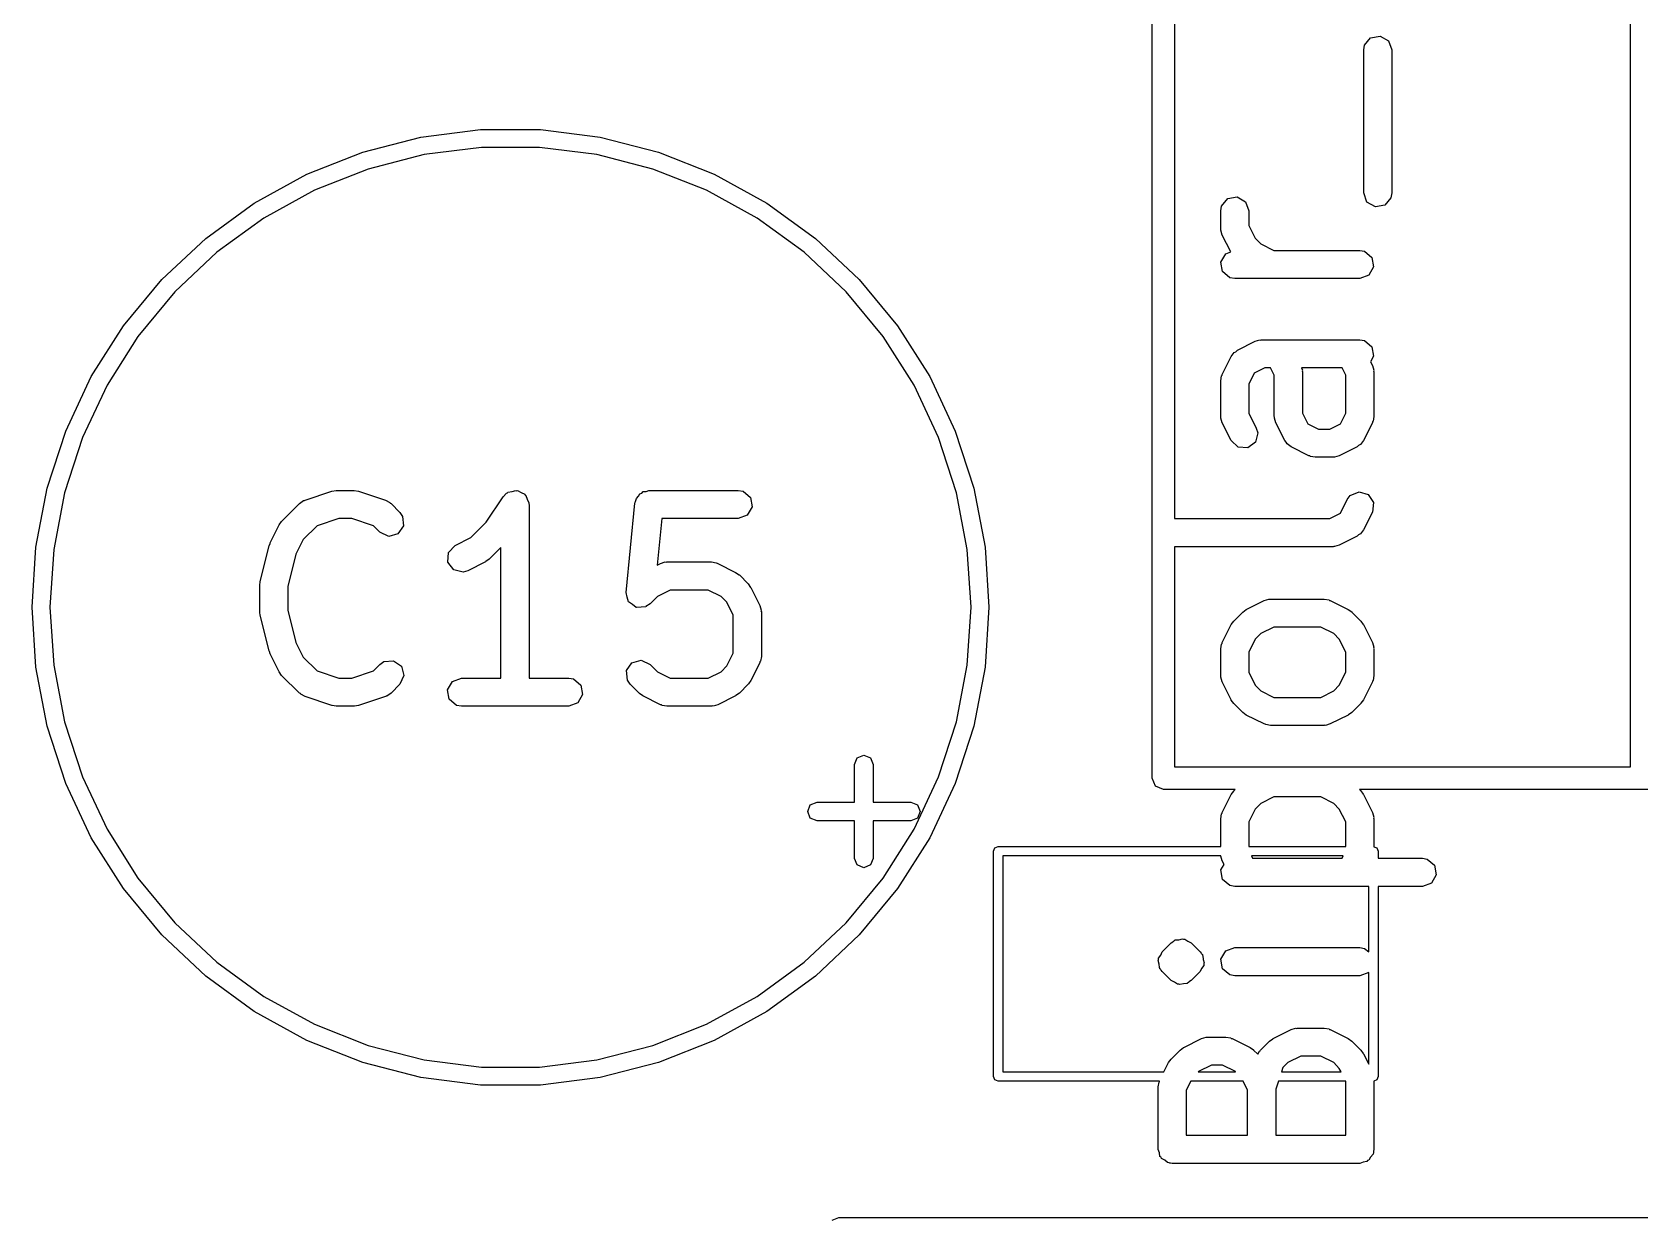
# Model space of a CAD drawing. Extents: x 97.5 to 143.9, y -109.8 to -49.
# Drawn here: x 100.45 to 109.02, y -93.81 to -87.49 of the extents above; entities that cross this region are included whole.
import ezdxf

# ---------------------------------------------------------------- set-up
doc = ezdxf.new("R2010")
doc.units = 0
doc.layers.add('BLACK', color=7, linetype='CONTINUOUS')

msp = doc.modelspace()

# ---------------------------------------------------------------- linework, layer by layer
at = {"layer": 'BLACK', "linetype": 'CONTINUOUS'}
for p, q in [((108.97, -91.4), (108.97, -71.2)), ((106.42, -91.46), (106.42, -86.7295)), ((106.54, -87.3663), (106.54, -90.0774)), ((107.548, -87.581), (107.552, -87.5553)), ((107.548, -88.3429), (107.548, -87.581)), ((107.552, -87.5553), (107.585, -87.516)), ((107.585, -87.516), (107.636, -87.5071)), ((107.636, -87.5071), (107.68, -87.5327)), ((107.68, -87.5327), (107.698, -87.581)), ((107.698, -87.581), (107.698, -88.3429)), ((102.522, -88.0452), (102.84, -88.005)), ((102.84, -88.005), (103.16, -88.005)), ((103.16, -88.005), (103.478, -88.0452)), ((102.212, -88.1248), (102.522, -88.0452)), ((103.478, -88.0452), (103.788, -88.1248)), ((101.914, -88.2427), (102.212, -88.1248)), ((102.54, -88.1386), (102.241, -88.2153)), ((102.846, -88.1), (102.54, -88.1386)), ((103.154, -88.1), (102.846, -88.1)), ((103.46, -88.1386), (103.154, -88.1)), ((103.759, -88.2153), (103.46, -88.1386)), ((103.788, -88.1248), (104.086, -88.2427)), ((101.634, -88.397), (101.914, -88.2427)), ((102.241, -88.2153), (101.955, -88.3288)), ((104.045, -88.3288), (103.759, -88.2153)), ((104.086, -88.2427), (104.366, -88.397)), ((101.955, -88.3288), (101.685, -88.4773)), ((104.315, -88.4773), (104.045, -88.3288)), ((107.565, -88.3911), (107.548, -88.3429)), ((107.698, -88.3429), (107.693, -88.3685)), ((101.375, -88.5852), (101.634, -88.397)), ((104.366, -88.397), (104.625, -88.5852)), ((106.786, -88.4381), (106.79, -88.4124)), ((106.786, -88.5333), (106.786, -88.4381)), ((106.79, -88.4124), (106.823, -88.3731)), ((106.823, -88.3731), (106.874, -88.3642)), ((106.874, -88.3642), (106.918, -88.3899)), ((106.918, -88.3899), (106.936, -88.4381)), ((106.936, -88.4381), (106.936, -88.5156)), ((107.61, -88.4167), (107.565, -88.3911)), ((107.66, -88.4078), (107.61, -88.4167)), ((107.693, -88.3685), (107.66, -88.4078)), ((101.685, -88.4773), (101.435, -88.6585)), ((104.565, -88.6585), (104.315, -88.4773)), ((106.936, -88.5156), (106.97, -88.5841)), ((101.141, -88.8044), (101.375, -88.5852)), ((104.625, -88.5852), (104.859, -88.8044)), ((106.787, -88.5375), (106.786, -88.5333)), ((106.786, -88.5419), (106.787, -88.5375)), ((106.794, -88.5669), (106.786, -88.5419)), ((106.839, -88.6569), (106.794, -88.5669)), ((106.97, -88.5841), (107, -88.6146)), ((101.435, -88.6585), (101.21, -88.8695)), ((104.79, -88.8695), (104.565, -88.6585)), ((106.787, -88.7108), (106.813, -88.6664)), ((106.813, -88.6664), (106.839, -88.6569)), ((107, -88.6146), (107.069, -88.6488)), ((107.069, -88.6488), (107.527, -88.6488)), ((107.527, -88.6488), (107.553, -88.6533)), ((107.553, -88.6533), (107.592, -88.6863)), ((107.592, -88.6863), (107.601, -88.7368)), ((106.796, -88.7613), (106.787, -88.7108)), ((106.835, -88.7943), (106.796, -88.7613)), ((107.576, -88.7813), (107.527, -88.7988)), ((107.601, -88.7368), (107.576, -88.7813)), ((100.937, -89.0511), (101.141, -88.8044)), ((101.21, -88.8695), (101.014, -89.1071)), ((104.986, -89.1071), (104.79, -88.8695)), ((104.859, -88.8044), (105.063, -89.0511)), ((106.861, -88.7988), (106.835, -88.7943)), ((107.527, -88.7988), (106.861, -88.7988)), ((100.765, -89.3215), (100.937, -89.0511)), ((101.014, -89.1071), (100.849, -89.3674)), ((105.151, -89.3674), (104.986, -89.1071)), ((105.063, -89.0511), (105.235, -89.3215)), ((106.97, -89.1329), (106.995, -89.1255)), ((106.995, -89.1255), (106.999, -89.1265)), ((106.999, -89.1265), (107.004, -89.125)), ((107.004, -89.125), (107.527, -89.125)), ((107.527, -89.125), (107.553, -89.1295)), ((106.841, -89.2141), (106.857, -89.1932)), ((106.857, -89.1932), (106.867, -89.1887)), ((106.867, -89.1887), (106.875, -89.1805)), ((106.875, -89.1805), (106.97, -89.1329)), ((107.553, -89.1295), (107.592, -89.1625)), ((107.601, -89.213), (107.585, -89.2419)), ((107.592, -89.1625), (107.601, -89.213)), ((106.794, -89.3093), (106.841, -89.2141)), ((107.021, -89.275), (106.964, -89.3035)), ((107.052, -89.275), (107.021, -89.275)), ((107.071, -89.3129), (107.052, -89.275)), ((107.217, -89.275), (107.221, -89.2867)), ((107.433, -89.275), (107.217, -89.275)), ((107.221, -89.2867), (107.22, -89.291)), ((107.22, -89.291), (107.221, -89.2952)), ((107.221, -89.2952), (107.221, -89.5156)), ((107.452, -89.3129), (107.433, -89.275)), ((107.585, -89.2419), (107.594, -89.2617)), ((107.594, -89.2617), (107.602, -89.2867)), ((107.602, -89.2867), (107.601, -89.291)), ((107.601, -89.291), (107.602, -89.2952)), ((107.602, -89.2952), (107.602, -89.5333)), ((100.629, -89.6113), (100.765, -89.3215)), ((100.849, -89.3674), (100.718, -89.6463)), ((105.282, -89.6463), (105.151, -89.3674)), ((105.235, -89.3215), (105.371, -89.6113)), ((106.786, -89.3429), (106.79, -89.3172)), ((106.786, -89.5333), (106.786, -89.3429)), ((106.79, -89.3172), (106.793, -89.3138)), ((106.793, -89.3138), (106.794, -89.3093)), ((106.964, -89.3035), (106.936, -89.3606)), ((106.936, -89.3606), (106.936, -89.5156)), ((107.071, -89.5333), (107.071, -89.3129)), ((107.452, -89.5156), (107.452, -89.3129)), ((106.787, -89.5375), (106.786, -89.5333)), ((106.786, -89.5419), (106.787, -89.5375)), ((106.794, -89.5669), (106.786, -89.5419)), ((106.936, -89.5156), (106.975, -89.595)), ((107.073, -89.5375), (107.071, -89.5333)), ((107.072, -89.5419), (107.073, -89.5375)), ((107.079, -89.5669), (107.072, -89.5419)), ((107.221, -89.5156), (107.25, -89.5727)), ((107.424, -89.5727), (107.452, -89.5156)), ((107.602, -89.5333), (107.598, -89.559)), ((100.53, -89.9158), (100.629, -89.6113)), ((105.371, -89.6113), (105.47, -89.9158)), ((106.841, -89.6621), (106.794, -89.5669)), ((106.983, -89.62), (106.971, -89.6699)), ((106.975, -89.595), (106.983, -89.62)), ((107.127, -89.6621), (107.079, -89.5669)), ((107.25, -89.5727), (107.307, -89.6012)), ((107.307, -89.6012), (107.367, -89.6012)), ((107.367, -89.6012), (107.424, -89.5727)), ((107.594, -89.5669), (107.547, -89.6621)), ((107.595, -89.5624), (107.594, -89.5669)), ((107.598, -89.559), (107.595, -89.5624)), ((100.718, -89.6463), (100.622, -89.9395)), ((105.378, -89.9395), (105.282, -89.6463)), ((106.879, -89.6974), (106.841, -89.6621)), ((106.93, -89.7005), (106.879, -89.6974)), ((106.971, -89.6699), (106.93, -89.7005)), ((107.135, -89.6698), (107.127, -89.6621)), ((107.14, -89.6801), (107.135, -89.6698)), ((107.161, -89.6957), (107.14, -89.6801)), ((107.256, -89.7433), (107.161, -89.6957)), ((107.513, -89.6957), (107.418, -89.7433)), ((107.521, -89.6875), (107.513, -89.6957)), ((107.531, -89.683), (107.521, -89.6875)), ((107.547, -89.6621), (107.531, -89.683)), ((107.26, -89.7438), (107.256, -89.7433)), ((107.264, -89.7467), (107.26, -89.7438)), ((107.289, -89.7512), (107.264, -89.7467)), ((107.385, -89.7512), (107.289, -89.7512)), ((107.389, -89.7497), (107.385, -89.7512)), ((107.393, -89.7507), (107.389, -89.7497)), ((107.418, -89.7433), (107.393, -89.7507)), ((100.47, -90.2304), (100.53, -89.9158)), ((100.622, -89.9395), (100.565, -90.2423)), ((101.876, -89.997), (101.897, -89.982)), ((101.897, -89.982), (101.901, -89.9816)), ((101.901, -89.9816), (101.905, -89.9788)), ((101.905, -89.9788), (102.048, -89.9312)), ((102.048, -89.9312), (102.07, -89.9279)), ((102.07, -89.9279), (102.071, -89.9274)), ((102.071, -89.9274), (102.167, -89.9274)), ((102.167, -89.9274), (102.189, -89.9313)), ((102.189, -89.9313), (102.19, -89.9312)), ((102.19, -89.9312), (102.333, -89.9788)), ((102.333, -89.9788), (102.356, -89.9913)), ((102.87, -90.0975), (102.961, -89.9608)), ((102.961, -89.9608), (102.979, -89.9419)), ((102.979, -89.9419), (102.984, -89.9407)), ((102.984, -89.9407), (102.986, -89.9374)), ((102.986, -89.9374), (103.008, -89.9336)), ((103.008, -89.9336), (103.029, -89.9275)), ((103.029, -89.9275), (103.033, -89.9293)), ((103.033, -89.9293), (103.037, -89.9285)), ((103.037, -89.9285), (103.056, -89.9394)), ((103.056, -89.9394), (103.076, -89.9481)), ((103.076, -89.9481), (103.078, -89.952)), ((103.078, -89.952), (103.081, -89.9542)), ((103.081, -89.9542), (103.089, -89.9746)), ((103.089, -89.9746), (103.098, -89.9941)), ((103.666, -89.9867), (103.671, -89.9698)), ((103.671, -89.9698), (103.682, -89.9587)), ((103.682, -89.9587), (103.69, -89.9449)), ((103.69, -89.9449), (103.7, -89.9413)), ((103.7, -89.9413), (103.707, -89.934)), ((103.707, -89.934), (103.723, -89.9328)), ((103.723, -89.9328), (103.738, -89.9274)), ((103.738, -89.9274), (104.214, -89.9274)), ((104.214, -89.9274), (104.24, -89.9319)), ((104.24, -89.9319), (104.279, -89.9649)), ((104.279, -89.9649), (104.288, -90.0154)), ((105.435, -90.2423), (105.378, -89.9395)), ((105.47, -89.9158), (105.53, -90.2304)), ((107.424, -90.0489), (107.46, -89.976)), ((107.46, -89.976), (107.476, -89.9551)), ((107.476, -89.9551), (107.523, -89.9347)), ((107.523, -89.9347), (107.572, -89.9493)), ((107.572, -89.9493), (107.6, -89.9921)), ((101.78, -90.0922), (101.876, -89.997)), ((102.356, -89.9913), (102.358, -89.9951)), ((102.358, -89.9951), (102.363, -89.997)), ((102.363, -89.997), (102.41, -90.0446)), ((102.41, -90.0446), (102.425, -90.0659)), ((102.425, -90.0659), (102.43, -90.117)), ((103.098, -89.9941), (103.097, -89.9983)), ((103.097, -89.9983), (103.099, -90.0024)), ((103.099, -90.0024), (103.099, -90.9274)), ((103.616, -90.4711), (103.663, -89.9949)), ((103.663, -89.9949), (103.665, -89.9911)), ((103.664, -89.9894), (103.666, -89.9867)), ((103.665, -89.9911), (103.664, -89.9894)), ((104.262, -90.0598), (104.214, -90.0774)), ((104.288, -90.0154), (104.262, -90.0598)), ((107.367, -90.0774), (107.424, -90.0489)), ((107.594, -90.0431), (107.547, -90.1383)), ((107.6, -89.9921), (107.594, -90.0431)), ((101.719, -90.2069), (101.766, -90.1117)), ((101.766, -90.1117), (101.78, -90.0937)), ((101.78, -90.0937), (101.78, -90.0922)), ((101.969, -90.1156), (101.895, -90.1897)), ((102.084, -90.0774), (101.969, -90.1156)), ((102.154, -90.0774), (102.084, -90.0774)), ((102.269, -90.1156), (102.154, -90.0774)), ((102.304, -90.1507), (102.269, -90.1156)), ((102.351, -90.1723), (102.304, -90.1507)), ((102.43, -90.117), (102.4, -90.1591)), ((102.789, -90.1788), (102.87, -90.0975)), ((103.806, -90.0774), (103.781, -90.3256)), ((104.214, -90.0774), (103.806, -90.0774)), ((106.54, -90.0774), (107.367, -90.0774)), ((107.547, -90.1383), (107.531, -90.1592)), ((100.45, -90.55), (100.47, -90.2304)), ((101.665, -90.4128), (101.713, -90.2223)), ((101.713, -90.2223), (101.718, -90.2105)), ((101.718, -90.2105), (101.719, -90.2069)), ((101.895, -90.1897), (101.856, -90.2667)), ((102.4, -90.1591), (102.351, -90.1723)), ((102.669, -90.2583), (102.705, -90.221)), ((102.705, -90.221), (102.789, -90.1788)), ((102.949, -90.2311), (102.886, -90.2935)), ((102.949, -90.9274), (102.949, -90.2311)), ((105.53, -90.2304), (105.55, -90.55)), ((107.385, -90.2274), (106.54, -90.2274)), ((106.54, -90.2274), (106.54, -91.4)), ((107.389, -90.2258), (107.385, -90.2274)), ((107.393, -90.2269), (107.389, -90.2258)), ((107.418, -90.2195), (107.393, -90.2269)), ((107.513, -90.1718), (107.418, -90.2195)), ((107.521, -90.1637), (107.513, -90.1718)), ((107.531, -90.1592), (107.521, -90.1637)), ((100.565, -90.2423), (100.545, -90.55)), ((101.856, -90.2667), (101.813, -90.4402)), ((102.666, -90.3095), (102.669, -90.2583)), ((102.697, -90.3507), (102.666, -90.3095)), ((102.867, -90.3076), (102.772, -90.3552)), ((102.868, -90.3064), (102.867, -90.3076)), ((102.886, -90.2935), (102.868, -90.3064)), ((103.781, -90.3256), (103.8, -90.3163)), ((103.8, -90.3163), (103.825, -90.3088)), ((103.825, -90.3088), (103.829, -90.3099)), ((103.829, -90.3099), (103.833, -90.3083)), ((103.833, -90.3083), (104.071, -90.3083)), ((104.071, -90.3083), (104.097, -90.3129)), ((104.097, -90.3129), (104.101, -90.3157)), ((104.101, -90.3157), (104.105, -90.3163)), ((104.105, -90.3163), (104.2, -90.3639)), ((105.455, -90.55), (105.435, -90.2423)), ((101.666, -90.4162), (101.665, -90.4128)), ((102.747, -90.3626), (102.697, -90.3507)), ((102.772, -90.3552), (102.747, -90.3626)), ((104.2, -90.3639), (104.218, -90.3772)), ((104.218, -90.3772), (104.22, -90.3779)), ((104.22, -90.3779), (104.267, -90.4255)), ((101.663, -90.431), (101.666, -90.4162)), ((101.663, -90.5738), (101.663, -90.431)), ((101.813, -90.4402), (101.813, -90.5646)), ((103.616, -90.4716), (103.616, -90.4711)), ((103.616, -90.472), (103.616, -90.4716)), ((103.622, -90.4964), (103.616, -90.472)), ((103.629, -90.5208), (103.622, -90.4964)), ((103.783, -90.4926), (103.744, -90.5316)), ((103.851, -90.4583), (103.783, -90.4926)), ((104.054, -90.4583), (103.851, -90.4583)), ((104.122, -90.4926), (104.054, -90.4583)), ((104.153, -90.523), (104.122, -90.4926)), ((104.267, -90.4255), (104.28, -90.4439)), ((104.28, -90.4439), (104.281, -90.445)), ((104.281, -90.445), (104.329, -90.5403)), ((100.47, -90.8696), (100.45, -90.55)), ((100.545, -90.55), (100.565, -90.8577)), ((101.664, -90.5771), (101.663, -90.5738)), ((101.665, -90.592), (101.664, -90.5771)), ((101.813, -90.5646), (101.856, -90.7381)), ((103.629, -90.5211), (103.629, -90.5208)), ((103.629, -90.5216), (103.629, -90.5211)), ((103.65, -90.536), (103.629, -90.5216)), ((103.67, -90.5508), (103.65, -90.536)), ((103.671, -90.5507), (103.67, -90.5508)), ((103.696, -90.5488), (103.671, -90.551)), ((103.671, -90.551), (103.671, -90.5507)), ((103.721, -90.5469), (103.696, -90.5488)), ((103.722, -90.5466), (103.721, -90.5469)), ((103.744, -90.5316), (103.722, -90.5465)), ((103.722, -90.5465), (103.722, -90.5466)), ((104.187, -90.5915), (104.153, -90.523)), ((104.329, -90.5403), (104.336, -90.5652)), ((104.336, -90.5652), (104.335, -90.5696)), ((104.335, -90.5696), (104.337, -90.5738)), ((104.337, -90.5738), (104.337, -90.8119)), ((105.435, -90.8577), (105.455, -90.55)), ((105.55, -90.55), (105.53, -90.8696)), ((106.855, -90.6232), (106.903, -90.5755)), ((106.903, -90.5755), (106.921, -90.5627)), ((106.921, -90.5627), (106.922, -90.5615)), ((106.922, -90.5615), (107.018, -90.5139)), ((107.018, -90.5139), (107.043, -90.5064)), ((107.043, -90.5064), (107.047, -90.5075)), ((107.047, -90.5075), (107.051, -90.506)), ((107.051, -90.506), (107.337, -90.506)), ((107.337, -90.506), (107.363, -90.5105)), ((107.363, -90.5105), (107.366, -90.5134)), ((107.366, -90.5134), (107.37, -90.5139)), ((107.37, -90.5139), (107.466, -90.5615)), ((107.466, -90.5615), (107.484, -90.5748)), ((107.484, -90.5748), (107.485, -90.5755)), ((107.485, -90.5755), (107.533, -90.6232)), ((101.713, -90.7825), (101.665, -90.592)), ((104.187, -90.7942), (104.187, -90.5915)), ((106.794, -90.7379), (106.841, -90.6426)), ((106.841, -90.6426), (106.855, -90.6246)), ((106.855, -90.6246), (106.855, -90.6232)), ((107.069, -90.656), (107, -90.6902)), ((107.319, -90.656), (107.069, -90.656)), ((107.388, -90.6902), (107.319, -90.656)), ((107.533, -90.6232), (107.546, -90.6415)), ((107.546, -90.6415), (107.547, -90.6426)), ((107.547, -90.6426), (107.594, -90.7379)), ((101.856, -90.7381), (101.895, -90.8151)), ((106.786, -90.7714), (106.79, -90.7458)), ((106.79, -90.7458), (106.793, -90.7423)), ((106.793, -90.7423), (106.794, -90.7379)), ((106.97, -90.7206), (106.936, -90.7891)), ((107, -90.6902), (106.97, -90.7206)), ((107.418, -90.7206), (107.388, -90.6902)), ((107.452, -90.7891), (107.418, -90.7206)), ((107.594, -90.7379), (107.602, -90.7629)), ((101.715, -90.7854), (101.713, -90.7825)), ((101.719, -90.7978), (101.715, -90.7854)), ((101.766, -90.8931), (101.719, -90.7978)), ((101.895, -90.8151), (101.969, -90.8892)), ((102.304, -90.8541), (102.325, -90.8392)), ((102.325, -90.8392), (102.377, -90.8347)), ((102.377, -90.8347), (102.419, -90.8641)), ((103.647, -90.8457), (103.697, -90.8324)), ((103.697, -90.8324), (103.744, -90.8541)), ((104.153, -90.8627), (104.187, -90.7942)), ((104.332, -90.8376), (104.329, -90.841)), ((104.329, -90.841), (104.329, -90.8454)), ((104.337, -90.8119), (104.332, -90.8376)), ((106.786, -90.9143), (106.786, -90.7714)), ((106.936, -90.7891), (106.936, -90.8966)), ((107.452, -90.8966), (107.452, -90.7891)), ((107.602, -90.7629), (107.601, -90.7672)), ((107.601, -90.7672), (107.602, -90.7714)), ((107.602, -90.7714), (107.602, -90.9143)), ((100.53, -91.1842), (100.47, -90.8696)), ((100.565, -90.8577), (100.622, -91.1605)), ((101.767, -90.8942), (101.766, -90.8931)), ((101.78, -90.9126), (101.767, -90.8942)), ((101.876, -91.0078), (101.78, -90.9126)), ((101.969, -90.8892), (102.084, -90.9274)), ((102.084, -90.9274), (102.154, -90.9274)), ((102.154, -90.9274), (102.269, -90.8892)), ((102.269, -90.8892), (102.304, -90.8541)), ((102.432, -90.9137), (102.41, -90.9602)), ((102.419, -90.8641), (102.432, -90.9137)), ((102.69, -90.9449), (102.738, -90.9274)), ((102.738, -90.9274), (102.949, -90.9274)), ((103.099, -90.9274), (103.31, -90.9274)), ((103.31, -90.9274), (103.335, -90.9319)), ((103.618, -90.8877), (103.647, -90.8457)), ((103.623, -90.9388), (103.618, -90.8877)), ((103.744, -90.8541), (103.783, -90.8931)), ((103.783, -90.8931), (103.851, -90.9274)), ((103.851, -90.9274), (104.054, -90.9274)), ((104.054, -90.9274), (104.122, -90.8931)), ((104.122, -90.8931), (104.153, -90.8627)), ((104.329, -90.8454), (104.281, -90.9407)), ((105.378, -91.1605), (105.435, -90.8577)), ((105.53, -90.8696), (105.47, -91.1842)), ((106.787, -90.9185), (106.786, -90.9143)), ((106.786, -90.9229), (106.787, -90.9185)), ((106.794, -90.9478), (106.786, -90.9229)), ((106.936, -90.8966), (106.97, -90.9651)), ((107.418, -90.9651), (107.452, -90.8966)), ((107.602, -90.9143), (107.598, -90.9399)), ((101.88, -91.0097), (101.876, -91.0078)), ((101.882, -91.0135), (101.88, -91.0097)), ((102.363, -91.0078), (102.341, -91.0227)), ((102.41, -90.9602), (102.363, -91.0078)), ((102.664, -90.9894), (102.69, -90.9449)), ((102.673, -91.0399), (102.664, -90.9894)), ((103.335, -90.9319), (103.374, -90.9649)), ((103.374, -90.9649), (103.383, -91.0154)), ((103.637, -90.9602), (103.623, -90.9388)), ((103.685, -91.0078), (103.637, -90.9602)), ((103.687, -91.0085), (103.685, -91.0078)), ((103.705, -91.0218), (103.687, -91.0085)), ((104.22, -91.0078), (104.201, -91.0207)), ((104.267, -90.9602), (104.22, -91.0078)), ((104.268, -90.9587), (104.267, -90.9602)), ((104.281, -90.9407), (104.268, -90.9587)), ((106.841, -91.0431), (106.794, -90.9478)), ((106.97, -90.9651), (107, -90.9955)), ((107, -90.9955), (107.069, -91.0298)), ((107.319, -91.0298), (107.388, -90.9955)), ((107.388, -90.9955), (107.418, -90.9651)), ((107.594, -90.9478), (107.547, -91.0431)), ((107.595, -90.9434), (107.594, -90.9478)), ((107.598, -90.9399), (107.595, -90.9434)), ((101.905, -91.0259), (101.882, -91.0135)), ((102.048, -91.0735), (101.905, -91.0259)), ((102.049, -91.0735), (102.048, -91.0735)), ((102.071, -91.0774), (102.049, -91.0735)), ((102.167, -91.0774), (102.071, -91.0774)), ((102.168, -91.0768), (102.167, -91.0774)), ((102.19, -91.0735), (102.168, -91.0768)), ((102.333, -91.0259), (102.19, -91.0735)), ((102.337, -91.0231), (102.333, -91.0259)), ((102.341, -91.0227), (102.337, -91.0231)), ((102.712, -91.0729), (102.673, -91.0399)), ((102.738, -91.0774), (102.712, -91.0729)), ((103.31, -91.0774), (102.738, -91.0774)), ((103.358, -91.0598), (103.31, -91.0774)), ((103.383, -91.0154), (103.358, -91.0598)), ((103.8, -91.0695), (103.705, -91.0218)), ((103.804, -91.07), (103.8, -91.0695)), ((103.808, -91.0729), (103.804, -91.07)), ((103.833, -91.0774), (103.808, -91.0729)), ((104.071, -91.0774), (103.833, -91.0774)), ((104.076, -91.0758), (104.071, -91.0774)), ((104.08, -91.0769), (104.076, -91.0758)), ((104.105, -91.0695), (104.08, -91.0769)), ((104.2, -91.0218), (104.105, -91.0695)), ((104.201, -91.0207), (104.2, -91.0218)), ((106.842, -91.0442), (106.841, -91.0431)), ((106.855, -91.0626), (106.842, -91.0442)), ((106.903, -91.1102), (106.855, -91.0626)), ((107.069, -91.0298), (107.319, -91.0298)), ((107.533, -91.0626), (107.485, -91.1102)), ((107.547, -91.0431), (107.533, -91.0611)), ((107.533, -91.0611), (107.533, -91.0626)), ((100.629, -91.4887), (100.53, -91.1842)), ((100.622, -91.1605), (100.718, -91.4537)), ((105.282, -91.4537), (105.378, -91.1605)), ((105.47, -91.1842), (105.371, -91.4887)), ((106.904, -91.1109), (106.903, -91.1102)), ((106.922, -91.1242), (106.904, -91.1109)), ((107.018, -91.1718), (106.922, -91.1242)), ((107.022, -91.1724), (107.018, -91.1718)), ((107.026, -91.1752), (107.022, -91.1724)), ((107.051, -91.1798), (107.026, -91.1752)), ((107.337, -91.1798), (107.051, -91.1798)), ((107.341, -91.1782), (107.337, -91.1798)), ((107.345, -91.1793), (107.341, -91.1782)), ((107.37, -91.1718), (107.345, -91.1793)), ((107.466, -91.1242), (107.37, -91.1718)), ((107.467, -91.123), (107.466, -91.1242)), ((107.485, -91.1102), (107.467, -91.123)), ((104.834, -91.3875), (104.848, -91.3521)), ((104.848, -91.3521), (104.884, -91.3375)), ((104.884, -91.3375), (104.919, -91.3521)), ((104.919, -91.3521), (104.934, -91.3875)), ((104.834, -91.5875), (104.834, -91.3875)), ((104.934, -91.3875), (104.934, -91.5875)), ((106.54, -91.4), (108.97, -91.4)), ((100.765, -91.7785), (100.629, -91.4887)), ((100.718, -91.4537), (100.849, -91.7326)), ((105.151, -91.7326), (105.282, -91.4537)), ((105.371, -91.4887), (105.235, -91.7785)), ((106.438, -91.5024), (106.42, -91.46)), ((106.48, -91.52), (106.438, -91.5024)), ((106.863, -91.52), (106.48, -91.52)), ((106.855, -91.5279), (106.863, -91.52)), ((109.266, -91.52), (107.525, -91.52)), ((107.525, -91.52), (107.533, -91.5279)), ((104.584, -91.6375), (104.598, -91.6021)), ((104.598, -91.6021), (104.634, -91.5875)), ((104.634, -91.5875), (104.834, -91.5875)), ((104.934, -91.5875), (105.134, -91.5875)), ((105.134, -91.5875), (105.169, -91.6021)), ((105.169, -91.6021), (105.184, -91.6375)), ((106.794, -91.6426), (106.841, -91.5474)), ((106.841, -91.5474), (106.855, -91.5294)), ((106.855, -91.5294), (106.855, -91.5279)), ((107, -91.595), (106.97, -91.6254)), ((107.069, -91.5607), (107, -91.595)), ((107.319, -91.5607), (107.069, -91.5607)), ((107.388, -91.595), (107.319, -91.5607)), ((107.418, -91.6254), (107.388, -91.595)), ((107.533, -91.5279), (107.546, -91.5463)), ((107.546, -91.5463), (107.547, -91.5474)), ((107.547, -91.5474), (107.594, -91.6426)), ((104.598, -91.6729), (104.584, -91.6375)), ((104.634, -91.6875), (104.598, -91.6729)), ((104.834, -91.6875), (104.634, -91.6875)), ((104.834, -91.8875), (104.834, -91.6875)), ((105.134, -91.6875), (104.934, -91.6875)), ((104.934, -91.6875), (104.934, -91.8875)), ((105.169, -91.6729), (105.134, -91.6875)), ((105.184, -91.6375), (105.169, -91.6729)), ((106.786, -91.6762), (106.79, -91.6505)), ((106.786, -91.825), (106.786, -91.6762)), ((106.79, -91.6505), (106.793, -91.6471)), ((106.793, -91.6471), (106.794, -91.6426)), ((106.97, -91.6254), (106.936, -91.6939)), ((106.936, -91.6939), (106.936, -91.825)), ((107.452, -91.6939), (107.418, -91.6254)), ((107.452, -91.825), (107.452, -91.6939)), ((107.594, -91.6426), (107.602, -91.6676)), ((107.602, -91.6676), (107.601, -91.672)), ((107.601, -91.672), (107.602, -91.6762)), ((107.602, -91.6762), (107.602, -91.826)), ((100.937, -92.0489), (100.765, -91.7785)), ((100.849, -91.7326), (101.014, -91.9929)), ((104.986, -91.9929), (105.151, -91.7326)), ((105.235, -91.7785), (105.063, -92.0489)), ((105.575, -91.85), (105.582, -91.8323)), ((105.575, -93.05), (105.575, -91.85)), ((105.582, -91.8323), (105.6, -91.825)), ((105.6, -91.825), (106.786, -91.825)), ((106.936, -91.825), (107.452, -91.825)), ((107.602, -91.826), (107.618, -91.8323)), ((107.618, -91.8323), (107.625, -91.85)), ((107.625, -91.85), (107.625, -91.8869)), ((104.848, -91.9229), (104.834, -91.8875)), ((104.884, -91.9375), (104.848, -91.9229)), ((104.919, -91.9229), (104.884, -91.9375)), ((104.934, -91.8875), (104.919, -91.9229)), ((105.625, -91.875), (105.625, -93.025)), ((106.786, -91.875), (105.625, -91.875)), ((106.786, -91.8752), (106.786, -91.875)), ((106.794, -91.9002), (106.786, -91.8752)), ((106.787, -91.9489), (106.804, -91.92)), ((106.796, -91.9994), (106.787, -91.9489)), ((106.804, -91.92), (106.794, -91.9002)), ((106.949, -91.875), (106.955, -91.8869)), ((107.439, -91.875), (106.949, -91.875)), ((106.955, -91.8869), (107.433, -91.8869)), ((107.433, -91.8869), (107.439, -91.875)), ((107.625, -91.8869), (107.861, -91.8869)), ((107.861, -91.8869), (107.886, -91.8914)), ((107.886, -91.8914), (107.926, -91.9244)), ((107.926, -91.9244), (107.935, -91.9749)), ((101.014, -91.9929), (101.21, -92.2305)), ((104.79, -92.2305), (104.986, -91.9929)), ((106.835, -92.0324), (106.796, -91.9994)), ((106.861, -92.0369), (106.835, -92.0324)), ((107.575, -92.0369), (106.861, -92.0369)), ((107.575, -92.3861), (107.575, -92.0369)), ((107.861, -92.0369), (107.625, -92.0369)), ((107.625, -92.0369), (107.625, -93.05)), ((107.909, -92.0194), (107.861, -92.0369)), ((107.935, -91.9749), (107.909, -92.0194)), ((101.141, -92.2956), (100.937, -92.0489)), ((105.063, -92.0489), (104.859, -92.2956)), ((101.375, -92.5148), (101.141, -92.2956)), ((101.21, -92.2305), (101.435, -92.4415)), ((104.565, -92.4415), (104.79, -92.2305)), ((104.859, -92.2956), (104.625, -92.5148)), ((106.474, -92.3851), (106.522, -92.3374)), ((106.522, -92.3374), (106.53, -92.3318)), ((106.53, -92.3318), (106.532, -92.329)), ((106.532, -92.329), (106.535, -92.3282)), ((106.535, -92.3282), (106.543, -92.3225)), ((106.543, -92.3225), (106.563, -92.3208)), ((106.563, -92.3208), (106.582, -92.3158)), ((106.582, -92.3158), (106.588, -92.3186)), ((106.588, -92.3186), (106.594, -92.318)), ((106.594, -92.318), (106.61, -92.3292)), ((106.61, -92.3292), (106.628, -92.3374)), ((106.628, -92.3374), (106.676, -92.3851)), ((106.787, -92.4251), (106.813, -92.3806)), ((106.813, -92.3806), (106.861, -92.3631)), ((106.861, -92.3631), (107.527, -92.3631)), ((107.527, -92.3631), (107.553, -92.3676)), ((107.553, -92.3676), (107.575, -92.3861)), ((101.435, -92.4415), (101.685, -92.6227)), ((104.315, -92.6227), (104.565, -92.4415)), ((106.453, -92.4316), (106.454, -92.4285)), ((106.458, -92.4504), (106.453, -92.4316)), ((106.454, -92.4251), (106.455, -92.4221)), ((106.454, -92.4285), (106.454, -92.4251)), ((106.455, -92.4187), (106.466, -92.4027)), ((106.455, -92.4221), (106.455, -92.4187)), ((106.459, -92.4698), (106.458, -92.4504)), ((106.462, -92.4736), (106.459, -92.4698)), ((106.466, -92.4027), (106.474, -92.3851)), ((106.676, -92.3851), (106.681, -92.3932)), ((106.681, -92.3932), (106.684, -92.3951)), ((106.684, -92.3951), (106.685, -92.3983)), ((106.695, -92.4575), (106.684, -92.4735)), ((106.685, -92.3983), (106.685, -92.3985)), ((106.685, -92.3985), (106.688, -92.4006)), ((106.688, -92.4006), (106.688, -92.4026)), ((106.688, -92.4026), (106.691, -92.4064)), ((106.691, -92.4064), (106.692, -92.4258)), ((106.692, -92.4258), (106.697, -92.4446)), ((106.696, -92.4511), (106.695, -92.4541)), ((106.695, -92.4541), (106.695, -92.4575)), ((106.697, -92.4446), (106.696, -92.4477)), ((106.696, -92.4477), (106.696, -92.4511)), ((106.796, -92.4756), (106.787, -92.4251)), ((101.634, -92.703), (101.375, -92.5148)), ((104.625, -92.5148), (104.366, -92.703)), ((106.462, -92.4756), (106.462, -92.4736)), ((106.465, -92.4777), (106.462, -92.4756)), ((106.465, -92.4779), (106.465, -92.4777)), ((106.466, -92.4811), (106.465, -92.4779)), ((106.469, -92.483), (106.466, -92.4811)), ((106.474, -92.4911), (106.469, -92.483)), ((106.522, -92.5387), (106.474, -92.4911)), ((106.54, -92.547), (106.522, -92.5387)), ((106.556, -92.5582), (106.54, -92.547)), ((106.587, -92.5554), (106.568, -92.5604)), ((106.607, -92.5537), (106.587, -92.5554)), ((106.615, -92.548), (106.607, -92.5537)), ((106.618, -92.5472), (106.615, -92.548)), ((106.62, -92.5444), (106.618, -92.5472)), ((106.628, -92.5387), (106.62, -92.5444)), ((106.676, -92.4911), (106.628, -92.5387)), ((106.684, -92.4735), (106.676, -92.4911)), ((106.835, -92.5086), (106.796, -92.4756)), ((106.861, -92.5131), (106.835, -92.5086)), ((107.527, -92.5131), (106.861, -92.5131)), ((107.575, -92.4958), (107.527, -92.5131)), ((107.575, -92.9847), (107.575, -92.4958)), ((101.685, -92.6227), (101.955, -92.7712)), ((104.045, -92.7712), (104.315, -92.6227)), ((106.562, -92.5576), (106.556, -92.5582)), ((106.568, -92.5604), (106.562, -92.5576)), ((101.914, -92.8573), (101.634, -92.703)), ((104.366, -92.703), (104.086, -92.8573)), ((101.955, -92.7712), (102.241, -92.8847)), ((103.759, -92.8847), (104.045, -92.7712)), ((107.065, -92.8472), (107.161, -92.7996)), ((107.161, -92.7996), (107.185, -92.7922)), ((107.185, -92.7922), (107.19, -92.7932)), ((107.19, -92.7932), (107.194, -92.7917)), ((107.194, -92.7917), (107.337, -92.7917)), ((107.337, -92.7917), (107.363, -92.7962)), ((107.363, -92.7962), (107.366, -92.7991)), ((107.366, -92.7991), (107.37, -92.7996)), ((107.37, -92.7996), (107.466, -92.8472)), ((102.212, -92.9752), (101.914, -92.8573)), ((102.241, -92.8847), (102.54, -92.9614)), ((103.46, -92.9614), (103.759, -92.8847)), ((104.086, -92.8573), (103.788, -92.9752)), ((106.57, -92.9089), (106.588, -92.896)), ((106.588, -92.896), (106.589, -92.8948)), ((106.589, -92.8948), (106.684, -92.8472)), ((106.684, -92.8472), (106.709, -92.8398)), ((106.709, -92.8398), (106.714, -92.8408)), ((106.714, -92.8408), (106.718, -92.8393)), ((106.718, -92.8393), (106.813, -92.8393)), ((106.813, -92.8393), (106.839, -92.8438)), ((106.839, -92.8438), (106.842, -92.8467)), ((106.842, -92.8467), (106.847, -92.8472)), ((106.847, -92.8472), (106.942, -92.8948)), ((106.942, -92.8948), (106.96, -92.9082)), ((106.998, -92.9089), (107.046, -92.8613)), ((107.046, -92.8613), (107.064, -92.8484)), ((107.064, -92.8484), (107.065, -92.8472)), ((107.466, -92.8472), (107.484, -92.8606)), ((107.484, -92.8606), (107.485, -92.8613)), ((107.485, -92.8613), (107.533, -92.9089)), ((102.522, -93.0548), (102.212, -92.9752)), ((102.54, -92.9614), (102.846, -93)), ((103.154, -93), (103.46, -92.9614)), ((103.788, -92.9752), (103.478, -93.0548)), ((106.483, -93.025), (106.508, -92.976)), ((106.508, -92.976), (106.521, -92.958)), ((106.521, -92.958), (106.522, -92.9565)), ((106.522, -92.9565), (106.57, -92.9089)), ((106.96, -92.9082), (106.961, -92.9089)), ((106.961, -92.9089), (106.984, -92.9313)), ((106.984, -92.9313), (106.992, -92.9153)), ((106.992, -92.9153), (106.996, -92.9129)), ((106.996, -92.9129), (106.998, -92.9089)), ((107.143, -92.9759), (107.117, -93.0024)), ((107.212, -92.9417), (107.143, -92.9759)), ((107.319, -92.9417), (107.212, -92.9417)), ((107.388, -92.9759), (107.319, -92.9417)), ((107.418, -93.0063), (107.388, -92.9759)), ((107.533, -92.9089), (107.546, -92.9272)), ((107.546, -92.9272), (107.547, -92.9284)), ((107.547, -92.9284), (107.575, -92.9847)), ((102.84, -93.095), (102.522, -93.0548)), ((102.846, -93), (103.154, -93)), ((103.478, -93.0548), (103.16, -93.095)), ((105.582, -93.0677), (105.575, -93.05)), ((105.6, -93.075), (105.582, -93.0677)), ((105.625, -93.025), (106.483, -93.025)), ((106.667, -93.0235), (106.666, -93.025)), ((106.666, -93.025), (106.865, -93.025)), ((106.736, -92.9893), (106.667, -93.0235)), ((106.795, -92.9893), (106.736, -92.9893)), ((106.864, -93.0235), (106.795, -92.9893)), ((106.865, -93.025), (106.864, -93.0235)), ((107.117, -93.0024), (107.109, -93.025)), ((107.109, -93.025), (107.427, -93.025)), ((107.427, -93.025), (107.418, -93.0063)), ((107.618, -93.0677), (107.602, -93.074)), ((107.625, -93.05), (107.618, -93.0677)), ((103.16, -93.095), (102.84, -93.095)), ((106.46, -93.075), (105.6, -93.075)), ((106.452, -93.1048), (106.457, -93.0791)), ((106.452, -93.4381), (106.452, -93.1048)), ((106.457, -93.0791), (106.46, -93.0757)), ((106.46, -93.0757), (106.46, -93.075)), ((106.626, -93.075), (106.602, -93.1225)), ((106.602, -93.1225), (106.602, -93.3631)), ((106.905, -93.075), (106.626, -93.075)), ((106.929, -93.1225), (106.905, -93.075)), ((106.929, -93.3631), (106.929, -93.1225)), ((107.093, -93.075), (107.079, -93.1169)), ((107.079, -93.1169), (107.079, -93.3631)), ((107.452, -93.075), (107.093, -93.075)), ((107.452, -93.3631), (107.452, -93.075)), ((107.602, -93.074), (107.602, -93.4381)), ((106.602, -93.3631), (106.929, -93.3631)), ((107.079, -93.3631), (107.452, -93.3631)), ((106.459, -93.4564), (106.452, -93.4381)), ((106.462, -93.4756), (106.459, -93.4564)), ((106.468, -93.4799), (106.462, -93.4756)), ((106.47, -93.4863), (106.468, -93.4799)), ((106.487, -93.496), (106.47, -93.4863)), ((106.502, -93.5086), (106.487, -93.496)), ((107.569, -93.4979), (107.565, -93.503)), ((107.576, -93.4955), (107.569, -93.4979)), ((107.585, -93.4787), (107.576, -93.4955)), ((107.598, -93.4637), (107.585, -93.4787)), ((107.6, -93.454), (107.598, -93.4637)), ((107.601, -93.4511), (107.6, -93.454)), ((107.602, -93.4381), (107.601, -93.4478)), ((107.601, -93.4478), (107.601, -93.4511)), ((106.511, -93.5103), (106.502, -93.5086)), ((106.514, -93.512), (106.511, -93.5103)), ((106.518, -93.5114), (106.514, -93.512)), ((106.527, -93.5131), (106.518, -93.5114)), ((107.527, -93.5131), (106.527, -93.5131)), ((107.546, -93.5064), (107.527, -93.5131)), ((107.565, -93.503), (107.546, -93.5064)), ((104.715, -93.8146), (104.75, -93.8)), ((104.75, -93.8), (111.289, -93.8))]:
    msp.add_line(p, q, dxfattribs=at)

doc.saveas('drawing.dxf')
